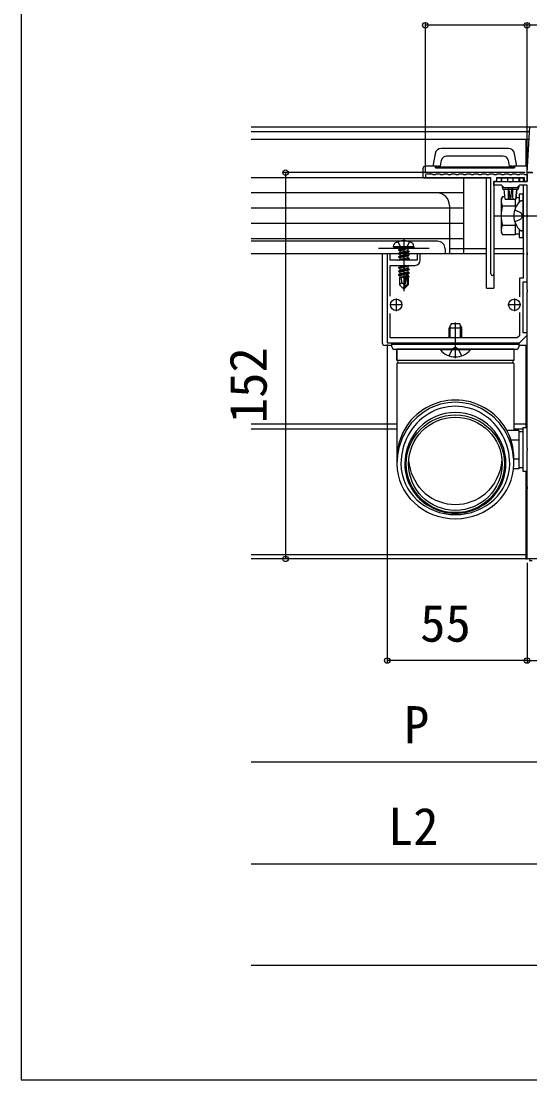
# Model space of a CAD drawing. Units: millimetres, scale not verified. Extents: x -875 to 875, y -1304 to 1296.
# Drawn here: x -875 to -674.9, y -1303.7 to -887.1 of the extents above; entities that cross this region are included whole.
import ezdxf
from ezdxf.enums import TextEntityAlignment as Align

# ---------------------------------------------------------------- set-up
doc = ezdxf.new("R2010")
doc.units = ezdxf.units.MM
doc.header["$LTSCALE"] = 8
for name, color, linetype in [('0-3_YKK_11', 7, 'Continuous'), ('0-4_YKK_12', 2, 'Continuous'), ('0-5_YKK_13', 4, 'Continuous'), ('0-6_YKK_D', 6, 'Continuous'), ('0-7_YKK_ZWAK', 7, 'Continuous')]:
    doc.layers.add(name, color=color, linetype=linetype)
doc.styles.add('ＭＳ ゴシック', font='')
doc.styles.get('ＭＳ ゴシック').set_extended_font_data('MS Gothic')

msp = doc.modelspace()

# ---------------------------------------------------------------- linework, layer by layer
at = {"layer": '0-3_YKK_11'}
for p, q in [((-725, -998.7), (-730, -998.7)), ((-727.5, -996.2), (-727.5, -1001.2)), ((-678.5, -998.7), (-683.5, -998.7)), ((-681, -996.2), (-681, -1001.2))]:
    msp.add_line(p, q, dxfattribs=at)
for points in [[(-715.25, -947.2), (-713.2, -947.2), (-713, -947.4), (-712, -947.4), (-711.8, -947.2), (-710.2, -947.2), (-710, -947.4), (-709, -947.4), (-708.8, -947.2), (-707.2, -947.2), (-707, -947.4), (-706, -947.4), (-705.8, -947.2), (-704.2, -947.2), (-704, -947.4), (-703, -947.4), (-702.8, -947.2), (-701.2, -947.2), (-701, -947.4), (-700, -947.4), (-699.8, -947.2), (-698.2, -947.2), (-698, -947.4), (-697, -947.4), (-696.8, -947.2), (-695.2, -947.2), (-695, -947.4), (-694, -947.4), (-693.8, -947.2), (-692.2, -947.2), (-692, -947.4), (-691, -947.4), (-690.8, -947.2), (-689.2, -947.2), (-689, -947.4), (-688, -947.4), (-687.8, -947.2), (-686.2, -947.2), (-686, -947.4), (-685, -947.4)], [(-690.2, -986.6), (-690.2, -948.7), (-715.25, -948.7)], [(-686, -951.7), (-689, -951.7), (-689, -950.2), (-682.958, -950.2), (-682.775, -950.32), (-682.225, -950.32), (-682.042, -950.2), (-676, -950.2), (-676, -946.7), (-673.7, -946.7)], [(-685, -947.4), (-684.8, -947.2), (-683.2, -947.2), (-683, -947.4), (-682, -947.4), (-681.8, -947.2), (-680.2, -947.2), (-680, -947.4), (-679, -947.4), (-678.8, -947.2), (-677.2, -947.2), (-677, -947.4), (-676, -947.4), (-676, -950.2), (-677, -950.2), (-677, -948.7), (-688, -948.7), (-688, -950.2), (-689, -950.2), (-689, -986.6)], [(-718, -981.2), (-718, -978.7), (-719.2, -978.7), (-719.2, -981.2), (-729.8, -981.2), (-729.8, -978.7), (-731, -978.7), (-731, -1013.7), (-679, -1013.7), (-676, -1010.7), (-676, -1009.7), (-677.5, -1009.7), (-677.5, -989.7), (-676, -989.7), (-676, -951.7), (-677.5, -951.7), (-677.5, -963.242), (-677.38, -963.425), (-677.38, -963.975), (-677.5, -964.158), (-677.5, -978.242), (-677.38, -978.425), (-677.38, -978.975), (-677.5, -979.158), (-677.5, -988.2), (-679, -988.2), (-679, -995.641)], [(-653, -1098.7), (-676, -1098.7), (-676, -1071.158), (-675.88, -1070.975), (-675.88, -1070.425), (-676, -1070.242), (-676, -1056.158), (-675.88, -1055.975), (-675.88, -1055.425), (-676, -1055.242), (-676, -993.658), (-675.88, -993.475), (-675.88, -992.925), (-676, -992.742), (-676, -979.158), (-675.88, -978.975), (-675.88, -978.425), (-676, -978.242), (-676, -964.158), (-675.88, -963.975), (-675.88, -963.425), (-676, -963.242), (-676, -951.7), (-679, -951.7), (-680, -952.7), (-685, -952.7), (-686, -951.7)], [(-729.8, -995.301), (-729.8, -983.2), (-720, -983.2)], [(-679, -1001.759), (-679, -1010.872), (-679.828, -1011.7), (-729.8, -1011.7), (-729.8, -1002.099)]]:
    msp.add_lwpolyline(points, dxfattribs=at)
for centre, radius, start, end in [((-715.25, -947.95), 0.75, 89.99999, 270.00001), ((-720, -981.2), 2, 270.00001, 359.99999), ((-689.6, -986.6), 0.6, 180.00001, 269.99999), ((-689.6, -986.6), 0.6, 270.00001, 359.99999)]:
    msp.add_arc(centre, radius, start, end, dxfattribs=at)
at = {"layer": '0-4_YKK_12'}
for p, q in [((-784.5, -928.7), (840, -928.7)), ((-675.021, -930.7), (-784.5, -930.7)), ((-676.5, -933.7), (-784.5, -933.7)), ((-676.5, -933.7), (-676.5, -944.2)), ((-711.5, -954.7), (-784.5, -954.7)), ((-706.5, -959.7), (-706.5, -978.7)), ((-711.25, -973.7), (-784.5, -973.7)), ((-692, -978.7), (-784.5, -978.7)), ((-708.25, -976.7), (-708.25, -978.7)), ((-677.5, -976.7), (-689, -976.7)), ((-677.2, -978.7), (-689, -978.7)), ((-676.5, -1014.7), (-676.5, -1047.2)), ((-727.196, -1045.7), (-784.5, -1045.7)), ((-727.196, -1047.7), (-784.5, -1047.7)), ((-676.5, -1045.7), (-681.196, -1045.7)), ((-677.6, -1047.7), (-681.196, -1047.7)), ((-676.5, -1097.1), (-784.5, -1097.1))]:
    msp.add_line(p, q, dxfattribs=at)
for points in [[(-692, -976.7), (-701, -976.7), (-706.5, -976.7)], [(-676.5, -1064.2), (-676.5, -1098.7), (-784.5, -1098.7)]]:
    msp.add_lwpolyline(points, dxfattribs=at)
for centre, radius in [((-711.5, -959.7), 5), ((-711.25, -976.7), 3)]:
    msp.add_arc(centre, radius, 0, 90, dxfattribs=at)
at = {"layer": '0-5_YKK_13'}
for p, q in [((-683.332, -937.2), (-709.668, -937.2)), ((-676, -933.7), (-676.5, -933.7)), ((-676, -946.7), (-676, -933.7)), ((-675.205, -933.7), (-676, -933.7)), ((-712.13, -939.266), (-713, -944.2)), ((-685.384, -940.2), (-707.626, -940.2)), ((-680, -944.2), (-680.87, -939.266)), ((-717, -945.2), (-717, -948.4)), ((-711.5, -944.2), (-716, -944.2)), ((-712, -944.8), (-712, -944.2)), ((-681, -944.5), (-712, -944.5)), ((-712, -944.8), (-681, -944.8)), ((-711.5, -944.2), (-711, -944.2)), ((-711, -944.174), (-711, -944.5)), ((-710.005, -944.174), (-709.595, -941.853)), ((-683, -944.2), (-683, -944.5)), ((-682, -944.2), (-683, -944.2)), ((-676.5, -944.2), (-681.5, -944.2)), ((-681, -944.2), (-681, -944.8)), ((-676, -949.9), (-676, -944.7)), ((-701, -948.7), (-784.5, -948.7)), ((-716.7, -948.7), (-716.5, -948.7)), ((-716.5, -948.7), (-690.5, -948.7)), ((-714, -947.2), (-714, -946.7)), ((-701, -948.7), (-701, -978.7)), ((-692, -992.2), (-692, -948.7)), ((-687.7, -948.7), (-677.5, -948.7)), ((-686, -950.2), (-686, -948.7)), ((-683.5, -950.2), (-683.5, -948.7)), ((-681.5, -950.2), (-681.5, -948.7)), ((-679.146, -950.2), (-679.146, -948.7)), ((-679, -948.7), (-679, -950.2)), ((-677.5, -948.7), (-677.5, -950.2)), ((-689, -950.5), (-689, -992.2)), ((-685.854, -950.2), (-683.5, -950.2)), ((-685.525, -953.2), (-685.718, -951.982)), ((-685.479, -953.2), (-685.625, -952.075)), ((-685.525, -953.2), (-685.479, -953.2)), ((-684.65, -957.2), (-685, -953.2)), ((-684.643, -957.2), (-684.944, -953.2)), ((-683.5, -950.2), (-681.5, -950.2)), ((-683.025, -953.2), (-683.104, -952.7)), ((-683.025, -953.2), (-681.975, -953.2)), ((-682.675, -957.2), (-683.025, -953.2)), ((-682.325, -957.2), (-681.975, -953.2)), ((-681.975, -953.2), (-681.896, -952.7)), ((-681.649, -953.2), (-680.056, -953.2)), ((-681.5, -950.2), (-679.146, -950.2)), ((-680.357, -957.2), (-680.056, -953.2)), ((-680, -953.2), (-680.35, -957.2)), ((-680.056, -953.2), (-679.521, -953.2)), ((-679.521, -953.2), (-679.375, -952.075)), ((-679.521, -953.2), (-679.475, -953.2)), ((-679.282, -951.982), (-679.475, -953.2)), ((-679.146, -950.2), (-679, -950.2)), ((-679, -950.2), (-677.5, -950.2)), ((-677.5, -950.2), (-676.5, -950.2)), ((-676.3, -950.2), (-676.5, -950.2)), ((-701, -954.7), (-784.5, -954.7)), ((-686.2, -957.2), (-685.619, -956.194)), ((-686.2, -957.2), (-686.2, -970.2)), ((-684.723, -956.194), (-685.619, -956.194)), ((-684.65, -957.2), (-684.643, -957.2)), ((-684.643, -957.2), (-683.485, -957.2)), ((-683.485, -957.2), (-682.675, -957.2)), ((-682.675, -957.2), (-682.325, -957.2)), ((-682.325, -957.2), (-681.515, -957.2)), ((-681.515, -957.2), (-680.357, -957.2)), ((-680.7, -957.2), (-680.7, -960.97)), ((-680.357, -957.2), (-680.35, -957.2)), ((-679.1, -956.65), (-680.313, -956.65)), ((-679.1, -956.65), (-679.1, -958.415)), ((-678.045, -957.8), (-678.244, -957.8)), ((-701, -960.7), (-784.5, -960.7)), ((-680.7, -959.947), (-685.619, -959.947)), ((-680.826, -961.328), (-678.365, -962.555)), ((-680.7, -959.7), (-680.7, -960.97)), ((-677.5, -958.449), (-677.5, -958.345)), ((-677.5, -968.951), (-677.5, -958.449)), ((-688.7, -963.7), (-659.84, -963.7)), ((-680.826, -966.072), (-678.365, -964.845)), ((-680.7, -966.43), (-680.7, -967.7)), ((-680.7, -966.43), (-680.7, -971.206)), ((-677.756, -963.7), (-678.365, -962.555)), ((-677.756, -963.7), (-678.365, -964.845)), ((-701, -966.7), (-784.5, -966.7)), ((-686.2, -970.2), (-685.619, -971.206)), ((-680.7, -967.453), (-685.619, -967.453)), ((-679.1, -968.985), (-679.1, -970.75)), ((-678.045, -969.6), (-678.244, -969.6)), ((-701, -972.7), (-784.5, -972.7)), ((-724.5, -972.501), (-724.5, -993.401)), ((-680.7, -971.206), (-685.619, -971.206)), ((-680.7, -970.75), (-679.1, -970.75)), ((-701, -978.7), (-784.5, -978.7)), ((-734.5, -976.401), (-714.5, -976.401)), ((-692, -978.701), (-733, -978.701)), ((-733, -978.701), (-733, -1013.7)), ((-728.5, -975.901), (-728.359, -975.099)), ((-720.5, -975.901), (-728.5, -975.901)), ((-728.5, -975.901), (-728.412, -976.401)), ((-720.588, -976.401), (-728.412, -976.401)), ((-726.6, -977.051), (-723, -976.451)), ((-723, -976.551), (-726.6, -977.151)), ((-726.6, -977.051), (-726.05, -976.734)), ((-726.6, -977.051), (-726.6, -977.151)), ((-726.6, -977.051), (-726.6, -977.151)), ((-726.6, -977.151), (-726.05, -977.469)), ((-726.6, -978.451), (-722.4, -977.751)), ((-722.4, -977.851), (-726.6, -978.551)), ((-726.6, -978.451), (-726.05, -978.134)), ((-726.6, -978.451), (-726.6, -978.551)), ((-726.6, -978.551), (-726.05, -978.869)), ((-723, -976.451), (-726.05, -976.734)), ((-726.05, -977.469), (-723, -976.551)), ((-726.05, -976.601), (-726.05, -976.734)), ((-722.95, -977.434), (-726.05, -978.134)), ((-726.05, -977.469), (-726.05, -978.134)), ((-722.95, -978.169), (-726.05, -978.869)), ((-722.95, -978.834), (-726.05, -979.534)), ((-726.05, -978.869), (-726.05, -979.534)), ((-723, -976.451), (-723, -976.551)), ((-722.95, -976.601), (-722.95, -977.434)), ((-722.4, -977.751), (-722.95, -977.434)), ((-722.4, -977.851), (-722.95, -978.169)), ((-722.95, -978.169), (-722.95, -978.834)), ((-722.4, -979.151), (-722.95, -978.834)), ((-722.4, -977.751), (-722.4, -977.851)), ((-720.5, -975.901), (-720.641, -975.099)), ((-720.5, -975.901), (-720.588, -976.401)), ((-677.2, -978.701), (-689, -978.701)), ((-726.6, -979.851), (-722.4, -979.151)), ((-722.4, -979.251), (-726.6, -979.951)), ((-726.6, -979.851), (-726.05, -979.534)), ((-726.6, -979.851), (-726.6, -979.951)), ((-726.6, -979.951), (-726.05, -980.269)), ((-726.511, -981.2), (-726.05, -980.934)), ((-726.291, -981.2), (-722.4, -980.551)), ((-722.95, -980.234), (-726.05, -980.934)), ((-726.05, -980.269), (-726.05, -980.934)), ((-722.4, -980.651), (-725.691, -981.2)), ((-722.95, -979.569), (-722.95, -980.234)), ((-722.4, -980.551), (-722.95, -980.234)), ((-722.95, -980.969), (-722.95, -981.2)), ((-722.4, -979.151), (-722.4, -979.251)), ((-722.4, -980.551), (-722.4, -980.651)), ((-726.6, -984.051), (-722.4, -983.351)), ((-722.4, -983.451), (-726.6, -984.151)), ((-726.6, -984.051), (-726.05, -983.734)), ((-726.6, -984.051), (-726.6, -984.151)), ((-726.6, -984.151), (-726.05, -984.469)), ((-726.6, -985.451), (-722.4, -984.751)), ((-722.4, -984.851), (-726.6, -985.551)), ((-726.6, -985.451), (-726.05, -985.134)), ((-726.6, -985.451), (-726.6, -985.551)), ((-726.6, -985.551), (-726.05, -985.869)), ((-726.6, -986.851), (-723.574, -986.347)), ((-723.602, -986.452), (-726.6, -986.951)), ((-726.6, -986.851), (-726.05, -986.534)), ((-726.6, -986.851), (-726.6, -986.951)), ((-726.6, -986.951), (-726.05, -987.269)), ((-723.685, -983.2), (-726.05, -983.734)), ((-726.05, -983.2), (-726.05, -983.734)), ((-722.95, -984.434), (-726.05, -985.134)), ((-726.05, -984.469), (-726.05, -985.134)), ((-722.95, -985.834), (-726.05, -986.534)), ((-726.05, -985.869), (-726.05, -986.534)), ((-723.66, -986.729), (-726.05, -987.269)), ((-726.05, -987.269), (-726.05, -987.934)), ((-723.59, -986.395), (-724.5, -990.78)), ((-723.168, -986.279), (-724.35, -991.977)), ((-723.168, -986.279), (-722.4, -986.151)), ((-722.4, -986.251), (-723.113, -986.37)), ((-722.95, -987.234), (-723.103, -987.268)), ((-723.1, -986.45), (-723.1, -990.727)), ((-722.95, -983.769), (-722.95, -984.434)), ((-722.4, -984.751), (-722.95, -984.434)), ((-722.95, -985.169), (-722.95, -985.834)), ((-722.4, -986.151), (-722.95, -985.834)), ((-722.95, -986.569), (-722.95, -987.234)), ((-722.5, -987.494), (-722.95, -987.234)), ((-722.4, -983.351), (-722.662, -983.2)), ((-722.4, -983.351), (-722.4, -983.451)), ((-722.4, -984.751), (-722.4, -984.851)), ((-722.4, -986.151), (-722.4, -986.251)), ((-726.2, -988.001), (-726.05, -987.934)), ((-726.2, -988.001), (-726.2, -990.851)), ((-723.924, -988.001), (-726.2, -988.001)), ((-725.243, -990.048), (-726.2, -990.851)), ((-724.65, -992.401), (-726.2, -990.851)), ((-723.805, -987.427), (-726.05, -987.934)), ((-723.865, -987.719), (-725.583, -988.001)), ((-724.5, -990.78), (-724.65, -992.401)), ((-724.5, -990.78), (-724.5, -992.401)), ((-723.1, -990.727), (-724.35, -991.977)), ((-724.35, -992.401), (-722.8, -990.851)), ((-723.92, -987.985), (-724.004, -988.001)), ((-722.5, -987.494), (-723.1, -987.593)), ((-722.5, -987.709), (-723.1, -987.826)), ((-722.8, -988.001), (-723.1, -988.001)), ((-722.8, -990.851), (-723.1, -990.727)), ((-722.5, -987.709), (-722.8, -987.882)), ((-722.8, -987.882), (-722.8, -990.851)), ((-722.5, -987.494), (-722.5, -987.709)), ((-724.65, -992.401), (-724.35, -992.401)), ((-724.35, -991.977), (-724.35, -992.401)), ((-692, -992.2), (-689, -992.2)), ((-705.9, -1006.2), (-706.7, -1007.9)), ((-706.7, -1011.7), (-706.7, -1007.9)), ((-701.7, -1007.9), (-706.7, -1007.9)), ((-706.267, -1011.7), (-706.267, -1006.98)), ((-702.5, -1006.2), (-705.9, -1006.2)), ((-704.2, -1019.7), (-704.2, -1005.7)), ((-701.7, -1007.9), (-702.5, -1006.2)), ((-702.133, -1011.7), (-702.133, -1006.98)), ((-701.7, -1011.7), (-701.7, -1007.9)), ((-729.2, -1014.7), (-732, -1014.7)), ((-729.2, -1015.2), (-729.2, -1013.7)), ((-729.2, -1013.7), (-679.2, -1013.7)), ((-729.2, -1014.2), (-679.2, -1014.2)), ((-728.2, -1016.2), (-704.2, -1016.2)), ((-727.196, -1020.529), (-727.196, -1016.2)), ((-681.196, -1016.2), (-727.196, -1016.2)), ((-727.196, -1016.2), (-727.196, -1020.542)), ((-710.1, -1016.2), (-698.3, -1016.2)), ((-710.1, -1016.448), (-710.1, -1016.2)), ((-698.3, -1016.448), (-710.1, -1016.448)), ((-706.7, -1018.783), (-705.345, -1016.065)), ((-704.2, -1015.456), (-705.345, -1016.065)), ((-704.2, -1015.456), (-703.055, -1016.065)), ((-704.2, -1016.2), (-680.2, -1016.2)), ((-701.7, -1018.783), (-703.055, -1016.065)), ((-698.3, -1016.448), (-698.3, -1016.2)), ((-681.196, -1016.2), (-681.196, -1020.532)), ((-681.196, -1016.2), (-681.196, -1020.532)), ((-679.2, -1013.7), (-679.2, -1015.2)), ((-676.5, -1014.7), (-679.2, -1014.7)), ((-727.196, -1021.856), (-727.196, -1061.291)), ((-681.287, -1020.7), (-727.1, -1020.7)), ((-681.298, -1021.7), (-727.1, -1021.7)), ((-681.196, -1021.874), (-681.196, -1048.194)), ((-679.2, -1048.194), (-683.976, -1048.194)), ((-679.2, -1048.194), (-679.2, -1063.206)), ((-677.6, -1048.65), (-679.2, -1048.65)), ((-677.6, -1048.65), (-677.6, -1062.75)), ((-679.2, -1051.947), (-682.35, -1051.947)), ((-679.2, -1051.7), (-679.2, -1059.7)), ((-679.2, -1059.453), (-681.262, -1059.453)), ((-676, -1064.2), (-676, -1059.376)), ((-679.2, -1063.206), (-681.286, -1063.206)), ((-679.2, -1062.75), (-677.6, -1062.75)), ((-675.886, -1098.635), (-676, -1098.635)), ((-675, -1098.7), (-675, -1099.339))]:
    msp.add_line(p, q, dxfattribs=at)
for points in [[(-674.004, -946.7), (-676, -946.7), (-674.892, -928.578)], [(-710, -944.5), (-710, -944.174), (-711, -944.174)], [(-683.414, -941.853), (-683.005, -944.174), (-683, -944.174), (-683, -944.2)], [(-682, -944.5), (-682, -944.2), (-681.5, -944.2)], [(-686, -950.2), (-685.854, -950.2), (-685.854, -948.7)], [(-685.479, -953.2), (-684.944, -953.2), (-683.351, -953.2)], [(-677.5, -972.2), (-677.5, -955.2), (-679.1, -955.2), (-679.1, -958.415)], [(-679.1, -968.985), (-679.1, -972.2), (-677.5, -972.2)], [(-677.5, -969.055), (-677.5, -968.951), (-677.5, -968.6)], [(-726.8, -973.922), (-725.645, -976.239), (-724.5, -976.847)], [(-722.2, -973.922), (-723.355, -976.239), (-724.5, -976.847)], [(-722.4, -979.251), (-722.95, -979.569), (-726.05, -980.269)], [(-722.4, -980.651), (-722.95, -980.969), (-723.973, -981.2)], [(-722.4, -983.451), (-722.95, -983.769), (-726.05, -984.469)], [(-722.4, -984.851), (-722.95, -985.169), (-726.05, -985.869)], [(-722.4, -986.251), (-722.95, -986.569), (-723.1, -986.603)], [(-724.5, -990.78), (-725.243, -990.048), (-725.4, -988.001)], [(-676, -1047.2), (-677.6, -1047.2), (-677.6, -1064.2), (-676, -1064.2)], [(-716.109, -1072.911), (-717.256, -1071.776), (-718.293, -1070.559), (-719.226, -1069.268), (-720.055, -1067.907), (-720.778, -1066.474), (-721.395, -1064.965), (-721.898, -1063.376), (-722.284, -1061.704), (-722.504, -1059.943)], [(-685.89, -1059.902), (-686.15, -1061.884), (-686.609, -1063.754), (-687.215, -1065.518), (-687.962, -1067.183), (-688.844, -1068.754), (-689.854, -1070.238), (-691.013, -1071.618), (-692.291, -1072.911)], [(-676.5, -1098.7), (-676, -1098.7), (-676, -1098.4)]]:
    msp.add_lwpolyline(points, dxfattribs=at)
for centre in [(-727.5, -998.7), (-681, -998.7)]:
    msp.add_circle(centre, 2.25, dxfattribs=at)
for centre, radius, start, end in [((-709.668, -939.7), 2.5, 90, 170), ((-683.332, -939.7), 2.5, 10, 90), ((-707.626, -942.2), 2, 90, 170), ((-685.384, -942.2), 2, 10, 90), ((-716, -945.2), 1, 90, 180), ((-676.5, -944.7), 0.5, 0, 90), ((-716.7, -948.4), 0.3, 180, 270), ((-676.3, -949.9), 0.3, 270, 0), ((-682.877, -958.071), 3.323, 145.61575, 214.38425), ((-673.5, -963.7), 7.7, 131.56083, 228.43917), ((-678.244, -958.35), 0.55, 90, 131.56083), ((-678.045, -958.345), 0.545, 0, 90), ((-673.781, -963.7), 12.419, 162.41205, 197.58795), ((-682.877, -969.329), 3.323, 145.61575, 214.38425), ((-678.244, -969.05), 0.55, 228.43917, 270), ((-678.045, -969.055), 0.545, 270, 0), ((-727.472, -975.255), 0.9, 122.05588, 170), ((-724.5, -980.001), 6.5, 57.94412, 122.05588), ((-721.528, -975.255), 0.9, 10, 57.94412), ((-726.25, -976.601), 0.2, 0, 90), ((-722.75, -976.601), 0.2, 90, 180), ((-723.348, -986.45), 0.248, 0, 167.19096), ((-732, -1013.7), 1, 180, 270), ((-728.2, -1015.2), 1, 180, 270), ((-704.2, -1011.5), 7.7, 219.98312, 320.01688), ((-680.2, -1015.2), 1, 270, 0), ((-676.5, -1013.7), 1, 270, 300), ((-726.996, -1020.529), 0.2, 179.99462, 253.39307), ((-681.396, -1020.532), 0.2, 286.56141, 0), ((-726.997, -1021.871), 0.2, 106.59617, 179.99462), ((-727.196, -1021.2), 0.5, 286.59617, 73.39307), ((-681.196, -1021.203), 0.5, 106.56141, 253.43859), ((-681.396, -1021.874), 0.2, 0, 73.43859), ((-704.2, -1058.818), 18.451, 229.80309, 310.19691)]:
    msp.add_arc(centre, radius, start, end, dxfattribs=at)
for centre, major_axis, ratio, start_param, end_param in [((-682.5, -959.199), (0, 11.43), 0.087489, 1.0182613, 1.3950002), ((-682.5, -956.514), (0, 6.314), 0.158384, 0.922237, 1.0182613), ((-682.5, -956.514), (0, 6.314), 0.158384, 5.264924, 5.3609483), ((-682.5, -959.199), (0, 11.43), 0.087489, 4.8881851, 5.264924), ((-704.2, -1059.112), (23.004, 0), 0.99602, 6.2831853, 9.424778), ((-704.2, -1061.291), (0, -24.22), 0.949802, 1.5707963, 4.712389), ((-704.2, -1061.291), (0, -22.626), 0.945819, 1.5707963, 4.712389), ((-704.2, -1061.291), (0, 20.173), 0.986472, 4.712389, 7.8539816), ((-704.2, -1061.291), (23.004, 0), 0.939189, 3.1415927, 6.2831853), ((-704.2, -1061.291), (21.4, 0), 0.935104, 3.1415927, 6.2831853), ((-704.2, -1061.291), (-19.9, 0), 0.978676, 0, 3.1415927), ((-674, -1099.339), (-1, 0), 0.061163, 6.2831853, 7.8539816)]:
    msp.add_ellipse(centre, major_axis=major_axis, ratio=ratio, start_param=start_param, end_param=end_param, dxfattribs=at)
for major_axis in [(-19.3, 0), (18.4, 0.004)]:
    msp.add_ellipse((-704.2, -1061.291), major_axis=major_axis, ratio=0.996195, dxfattribs=at)
at = {"layer": '0-6_YKK_D'}
for p, q in [((-716, -946.95), (-716, -887.7)), ((-676, -888.7), (-716, -888.7)), ((-676, -946), (-676, -887.7)), ((-676, -946), (-676, -887.7)), ((-616, -888.7), (-676, -888.7)), ((-676.7, -946.7), (-772, -946.7)), ((-771, -946.7), (-771, -1098.7)), ((-731, -1014.4), (-731, -1139.7)), ((-696.7, -1098.7), (-772, -1098.7)), ((-675.999, -1100.2), (-675.999, -1139.7)), ((-675.999, -1100.2), (-675.999, -1139.7)), ((-675.999, -1138.7), (-731, -1138.7)), ((-675.999, -1138.7), (-616.001, -1138.7)), ((-646, -1178.7), (-784.5, -1178.7)), ((-784.5, -1218.7), (-646, -1218.7)), ((674, -1258.7), (-784.5, -1258.7))]:
    msp.add_line(p, q, dxfattribs=at)
for centre in [(-716, -888.7), (-676, -888.7), (-676, -888.7), (-771, -946.7), (-771, -1098.7), (-731, -1138.7), (-675.999, -1138.7), (-675.999, -1138.7)]:
    msp.add_circle(centre, 1.075, dxfattribs=at)
at = {"layer": '0-7_YKK_ZWAK'}
msp.add_line((-875, 1246.3), (-875, -1303.7), dxfattribs=at)
msp.add_lwpolyline([(-875, -1303.7), (875, -1303.7), (875, 1246.3)], dxfattribs=at)

# ---------------------------------------------------------------- texts
at = {"layer": '0-6_YKK_D', "style": 'ＭＳ ゴシック'}
msp.add_text('152', height=14.66, rotation=90, dxfattribs=at).set_placement((-774, -1045.314), align=Align.BOTTOM_LEFT)
for s, p in [('55', (-718.045, -1135.7)), ('P', (-724.455, -1175.7)), ('L2', (-730.761, -1215.7))]:
    msp.add_text(s, height=14.66, dxfattribs=at).set_placement(p, align=Align.BOTTOM_LEFT)

doc.saveas('drawing.dxf')
